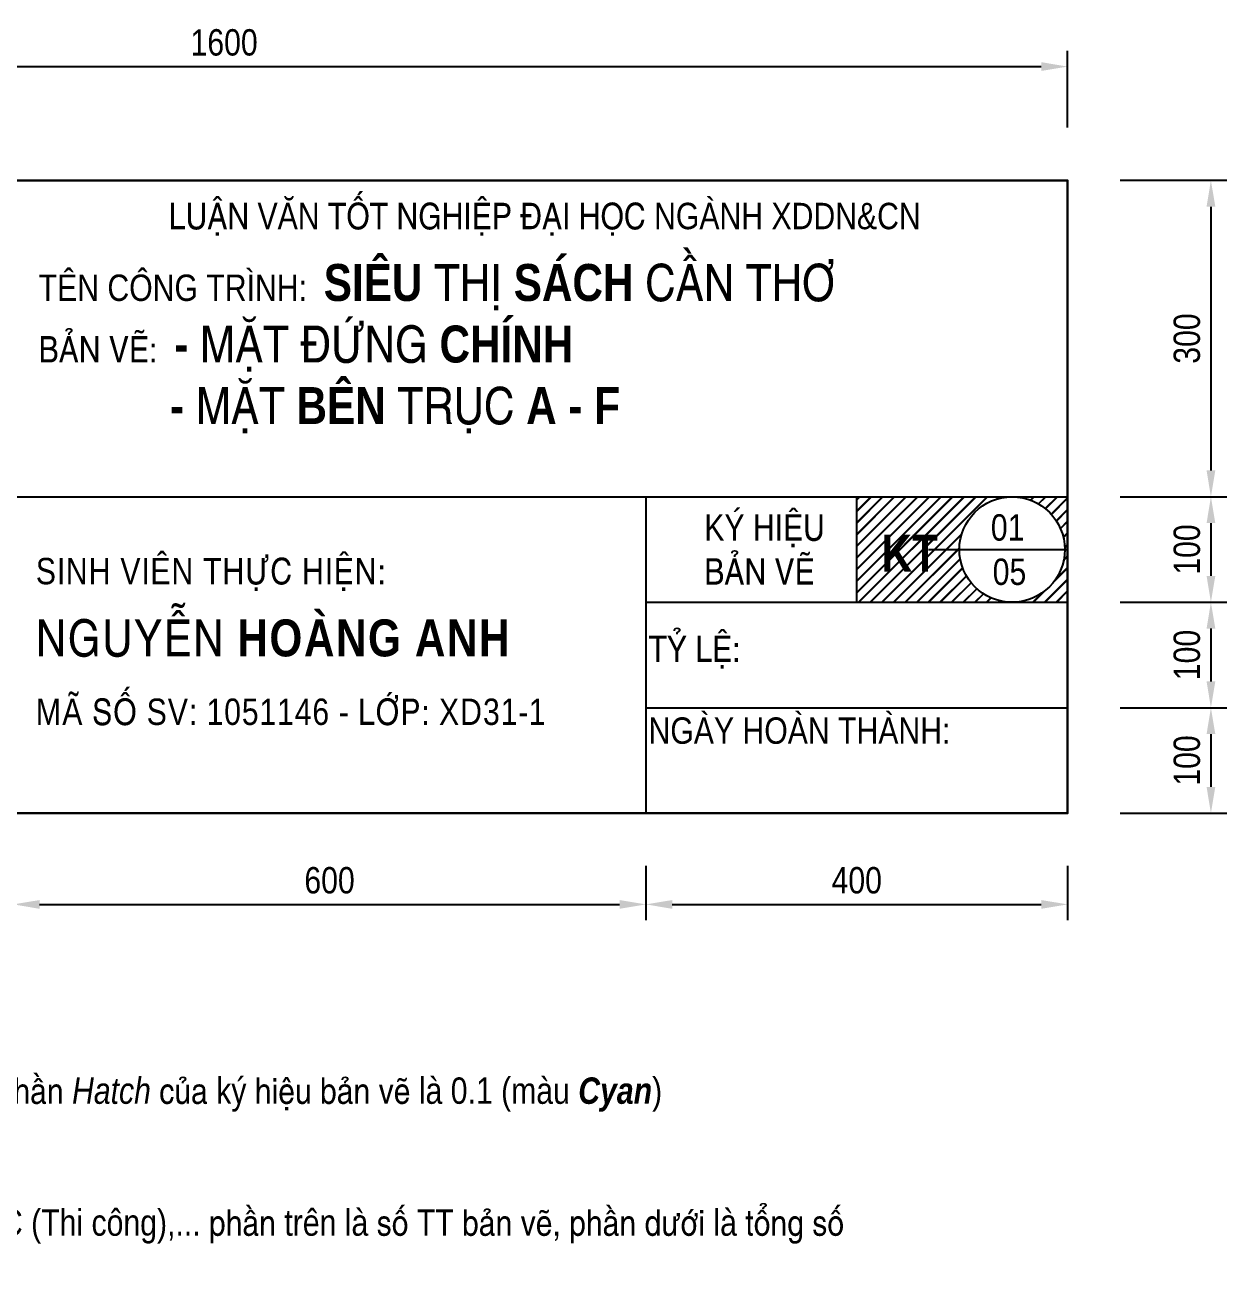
# Model space of a CAD drawing. Header units: millimetres. Extents: x 813 to 2725, y -392 to 805.
# Drawn here: x 1586 to 2725, y -392 to 805 of the extents above; entities that cross this region are included whole.
import ezdxf

# ---------------------------------------------------------------- set-up
doc = ezdxf.new("R2010")
doc.units = ezdxf.units.MM
doc.styles.get("Standard").update_dxf_attribs({"font": 'VNI-Helve-Condense.TTF', "height": 25})
doc.dimstyles.new('ISO-25', dxfattribs={"dimtxt": 0.25, "dimasz": 25, "dimexe": 15, "dimexo": 50, "dimgap": 10, "dimtad": 1, "dimtxsty": 'Standard', "dimcen": 25, "dimadec": 0, "dimazin": 0, "dimtfac": 1, "dimtmove": 0, "dimatfit": 3, "dimfxl": 1, "dimarcsym": 0})

# ---------------------------------------------------------------- blocks, each defined once
blk = doc.blocks.new('*D3')
at = {"color": 0, "lineweight": -2, "transparency": 16777216}
for p, q in [((974.2, 708), (974.2, 780.8)), ((2574.2, 708), (2574.2, 780.8)), ((999.2, 765.8), (2549.2, 765.8))]:
    blk.add_line(p, q, dxfattribs=at)
at = {"color": 0, "transparency": 16777216}
for points in [[(999.2, 770), (999.2, 761.7), (974.2, 765.8)], [(2549.2, 770), (2549.2, 761.7), (2574.2, 765.8)]]:
    blk.add_solid(points, dxfattribs=at)
at = {"layer": 'Defpoints', "color": 0, "transparency": 16777216}
for p in [(2574.2, 765.8), (974.2, 658), (2574.2, 658)]:
    blk.add_point(p, dxfattribs=at)
at = {"color": 0, "transparency": 16777216, "insert": (1774.2, 788.6), "char_height": 25, "attachment_point": 5}
blk.add_mtext('1600', dxfattribs=at)
blk = doc.blocks.new('*D7')
at = {"color": 0, "lineweight": -2, "transparency": 16777216}
for p, q in [((2624.2, 658), (2725.1, 658)), ((2710.1, 633), (2710.1, 383)), ((2624.2, 358), (2725.1, 358))]:
    blk.add_line(p, q, dxfattribs=at)
at = {"color": 0, "transparency": 16777216}
for points in [[(2706, 633), (2714.3, 633), (2710.1, 658)], [(2706, 383), (2714.3, 383), (2710.1, 358)]]:
    blk.add_solid(points, dxfattribs=at)
at = {"layer": 'Defpoints', "color": 0, "transparency": 16777216}
for p in [(2574.2, 658), (2574.2, 358), (2710.1, 358)]:
    blk.add_point(p, dxfattribs=at)
at = {"color": 0, "transparency": 16777216, "insert": (2687.4, 508), "char_height": 25, "attachment_point": 5, "rotation": 90}
blk.add_mtext('300', dxfattribs=at)
blk = doc.blocks.new('*D8')
at = {"color": 0, "lineweight": -2, "transparency": 16777216}
for p, q in [((2624.2, 358), (2725.1, 358)), ((2710.1, 333), (2710.1, 283)), ((2624.2, 258), (2725.1, 258))]:
    blk.add_line(p, q, dxfattribs=at)
at = {"color": 0, "transparency": 16777216}
for points in [[(2706, 333), (2714.3, 333), (2710.1, 358)], [(2706, 283), (2714.3, 283), (2710.1, 258)]]:
    blk.add_solid(points, dxfattribs=at)
at = {"layer": 'Defpoints', "color": 0, "transparency": 16777216}
for p in [(2574.2, 358), (2574.2, 258), (2710.1, 258)]:
    blk.add_point(p, dxfattribs=at)
at = {"color": 0, "transparency": 16777216, "insert": (2687.4, 308), "char_height": 25, "attachment_point": 5, "rotation": 90}
blk.add_mtext('100', dxfattribs=at)
blk = doc.blocks.new('*D9')
at = {"color": 0, "lineweight": -2, "transparency": 16777216}
for p, q in [((2624.2, 258), (2725.1, 258)), ((2710.1, 233), (2710.1, 183)), ((2624.2, 158), (2725.1, 158))]:
    blk.add_line(p, q, dxfattribs=at)
at = {"color": 0, "transparency": 16777216}
for points in [[(2706, 233), (2714.3, 233), (2710.1, 258)], [(2706, 183), (2714.3, 183), (2710.1, 158)]]:
    blk.add_solid(points, dxfattribs=at)
at = {"layer": 'Defpoints', "color": 0, "transparency": 16777216}
for p in [(2574.2, 258), (2574.2, 158), (2710.1, 158)]:
    blk.add_point(p, dxfattribs=at)
at = {"color": 0, "transparency": 16777216, "insert": (2687.4, 208), "char_height": 25, "attachment_point": 5, "rotation": 90}
blk.add_mtext('100', dxfattribs=at)
blk = doc.blocks.new('*D10')
at = {"color": 0, "lineweight": -2, "transparency": 16777216}
for p, q in [((2624.2, 158), (2725.1, 158)), ((2710.1, 133), (2710.1, 83)), ((2624.2, 58), (2725.1, 58))]:
    blk.add_line(p, q, dxfattribs=at)
at = {"color": 0, "transparency": 16777216}
for points in [[(2706, 133), (2714.3, 133), (2710.1, 158)], [(2706, 83), (2714.3, 83), (2710.1, 58)]]:
    blk.add_solid(points, dxfattribs=at)
at = {"layer": 'Defpoints', "color": 0, "transparency": 16777216}
for p in [(2574.2, 158), (2574.2, 58), (2710.1, 58)]:
    blk.add_point(p, dxfattribs=at)
at = {"color": 0, "transparency": 16777216, "insert": (2687.4, 108), "char_height": 25, "attachment_point": 5, "rotation": 90}
blk.add_mtext('100', dxfattribs=at)
blk = doc.blocks.new('*D13')
at = {"color": 0, "lineweight": -2, "transparency": 16777216}
for p, q in [((1574.2, 8), (1574.2, -43.4)), ((2174.2, 8), (2174.2, -43.4)), ((1599.2, -28.4), (2149.2, -28.4))]:
    blk.add_line(p, q, dxfattribs=at)
at = {"color": 0, "transparency": 16777216}
for points in [[(1599.2, -24.3), (1599.2, -32.6), (1574.2, -28.4)], [(2149.2, -24.3), (2149.2, -32.6), (2174.2, -28.4)]]:
    blk.add_solid(points, dxfattribs=at)
at = {"layer": 'Defpoints', "color": 0, "transparency": 16777216}
for p in [(1574.2, 58), (2174.2, 58), (2174.2, -28.4)]:
    blk.add_point(p, dxfattribs=at)
at = {"color": 0, "transparency": 16777216, "insert": (1874.2, -5.7), "char_height": 25, "attachment_point": 5}
blk.add_mtext('600', dxfattribs=at)
blk = doc.blocks.new('*D14')
at = {"color": 0, "lineweight": -2, "transparency": 16777216}
for p, q in [((2174.2, 8), (2174.2, -43.4)), ((2574.2, 8), (2574.2, -43.4)), ((2199.2, -28.4), (2549.2, -28.4))]:
    blk.add_line(p, q, dxfattribs=at)
at = {"color": 0, "transparency": 16777216}
for points in [[(2199.2, -24.3), (2199.2, -32.6), (2174.2, -28.4)], [(2549.2, -24.3), (2549.2, -32.6), (2574.2, -28.4)]]:
    blk.add_solid(points, dxfattribs=at)
at = {"layer": 'Defpoints', "color": 0, "transparency": 16777216}
for p in [(2174.2, 58), (2574.2, 58), (2574.2, -28.4)]:
    blk.add_point(p, dxfattribs=at)
at = {"color": 0, "transparency": 16777216, "insert": (2374.2, -5.7), "char_height": 25, "attachment_point": 5}
blk.add_mtext('400', dxfattribs=at)

msp = doc.modelspace()

# ---------------------------------------------------------------- hatches: boundary and pattern name
h = msp.add_hatch()
h.set_pattern_fill('JIS_LC_8', color=4, style=0)
h.paths.add_polyline_path([(2521.51, 257.969, -0.41421356), (2471.51, 307.969, -0.41421356), (2521.51, 357.969), (2374.218, 357.969), (2374.218, 257.969)])
h.paths.add_polyline_path([(2571.51, 307.969), (2574.218, 307.969), (2574.218, 357.969), (2521.51, 357.969, -0.41421356)])
h.paths.add_polyline_path([(2574.218, 257.969), (2574.218, 307.969), (2571.51, 307.969, -0.41421356), (2521.51, 257.969)])
h.paths.add_polyline_path([(2388.988, 330.912), (2452.221, 330.912), (2452.221, 278.412), (2388.988, 278.412)], flags=24)

# ---------------------------------------------------------------- linework, layer by layer
for p, q in [((974.218, 357.969), (2574.218, 357.969)), ((2174.218, 357.969), (2174.218, 57.969)), ((2374.218, 257.969), (2374.218, 357.969)), ((2442.309, 307.969), (2574.218, 307.969)), ((2174.218, 257.969), (2574.218, 257.969)), ((2174.218, 157.969), (2574.218, 157.969)), ((974.218, 57.969), (2574.218, 57.969))]:
    msp.add_line(p, q)
at = {"lineweight": 30}
msp.add_lwpolyline([(974.218, 657.969), (2574.218, 657.969), (2574.218, 57.969), (974.218, 57.969)], close=True, dxfattribs=at)
msp.add_circle((2521.51, 307.969), 50)

# ---------------------------------------------------------------- texts
for s, insert, char_height, width, attachment_point in [('{\\H1.25x;LUAÄN VAÊN TOÁT NGHIEÄP ÑAÏI HOÏC NGAØNH XDDN&CN}', (2078.332, 636.66), 20, 991.99006, 2), ('{\\H1.25x;  TEÂN COÂNG TRÌNH:  \\fVNI-Helve-Condense|b1|i0|c0|p2;\\H1.4x;SIEÂU THÒ SAÙCH CAÀN THÔ\\P\\fVNI-Helve-Condense|b0|i0|c0|p2;\\H0.7143x;  BAÛN VEÕ:  \\fVNI-Helve-Condense|b1|i0|c0|p2;\\H1.4x;- MAËT ÑÖÙNG CHÍNH\\P^I    \\H0.7143x;  \\H1.4x;- MAËT BEÂN TRUÏC A - F }', (1582.337, 578.64), 20, 991.99006, 1), ('{\\H1.25x;KYÙ HIEÄU\\PBAÛN VEÕ}', (2229.59, 341.413), 20, 600, 1), ('{\\H1.25x;01}', (2517.329, 341.413), 20, 600, 2), ('{\\fVNI-Helve-Condense|b1|i0|c0|p2;KT}', (2397.738, 322.162), 35, 600, 1), ('{\\H1.25x;\\T1.05;   SINH VIEÂN THÖÏC HIEÄN:\\P\\H0.4x;\\P\\H2.5x;  \\fVNI-Helve-Condense|b1|i0|c0|p2; \\H1.4x;NGUYEÃN HOAØNG ANH\\P\\fVNI-Helve-Condense|b0|i0|c0|p2;\\H0.2857x;\\P\\H2.5x;   MAÕ SOÁ SV: 1051146 - LÔÙP: XD31-1}', (1570.539, 220.552), 20, 600, 4), ('{\\H1.25x;05}', (2519.08, 299.412), 20, 600, 2), ('{\\H1.25x;   TYÛ LEÄ:}', (2152.83, 226.381), 20, 600, 1), ('{\\H1.25x;   NGAØY HOAØN THAØNH:}', (2152.83, 148.841), 20, 600, 1), ('{\\fVNI-Helve-Condense|b1|i0|c0|p2;\\H1.25x;CHUÙ YÙ:\\P\\fVNI-Helve-Condense|b0|i0|c0|p2;- Neáu in theo maøu thì neân choïn neùt cuûa logo vaø phaàn \\fVNI-Helve-Condense|b0|i1|c0|p2;Hatch \\fVNI-Helve-Condense|b0|i0|c0|p2;cuûa kyù hieäu baûn veõ laø 0.1 (maøu \\fVNI-Helve-Condense|b1|i1|c0|p2;\\C4;Cyan\\fVNI-Helve-Condense|b0|i0|c0|p2;\\C256;)\\P- Neáu in ñöôïc theo Object thì seõ ñeïp hôn.\\P- Teân CBPB töï CBPB seõ ñieàn vaøo khi chaám.\\P- Kyù hieäu baûn veõ: KT (Kieán truùc), KC (keát caáu), TC (Thi coâng),... phaàn treân laø soá TT baûn veõ, phaàn döôùi laø toång soá baûn veõ (töøng phaàn KT, KC, TC,...)}', (955.669, -150.797), 20, 1407.37677, 1)]:
    msp.add_mtext(s, dxfattribs=dict(insert=insert, char_height=char_height, width=width, attachment_point=attachment_point))

# ---------------------------------------------------------------- dimensions: what is measured, and where the dimension line sits
for base, p1, p2, picture, middle in [((2574.218, 765.829), (974.218, 657.969), (2574.218, 657.969), '*D3', (1774.218, 788.596)), ((2174.218, -28.432), (1574.218, 57.969), (2174.218, 57.969), '*D13', (1874.218, -5.666)), ((2574.218, -28.432), (2174.218, 57.969), (2574.218, 57.969), '*D14', (2374.218, -5.666))]:
    dim = msp.add_linear_dim(base=base, p1=p1, p2=p2, dimstyle='ISO-25')
    dim.commit()
    dim.dimension.update_dxf_attribs({"geometry": picture, "text_midpoint": middle})
for base, p1, p2, picture, middle in [((2710.145, 357.969), (2574.218, 657.969), (2574.218, 357.969), '*D7', (2687.378, 507.969)), ((2710.145, 257.969), (2574.218, 357.969), (2574.218, 257.969), '*D8', (2687.378, 307.969)), ((2710.145, 157.969), (2574.218, 257.969), (2574.218, 157.969), '*D9', (2687.378, 207.969)), ((2710.145, 57.969), (2574.218, 157.969), (2574.218, 57.969), '*D10', (2687.378, 107.969))]:
    dim = msp.add_linear_dim(base=base, p1=p1, p2=p2, angle=90, dimstyle='ISO-25')
    dim.commit()
    dim.dimension.update_dxf_attribs({"geometry": picture, "text_midpoint": middle})

doc.saveas('drawing.dxf')
